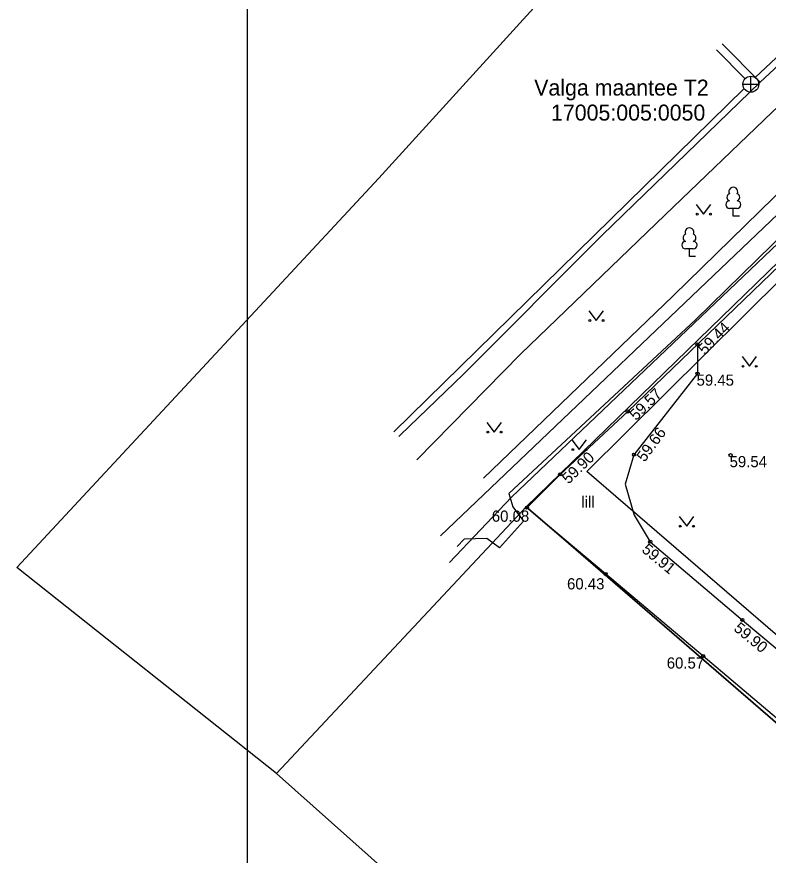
# Model space of a CAD drawing. Extents: x 640740 to 641101, y 6455234 to 6455611.
# Drawn here: x 640739.6 to 640786.7, y 6455296.7 to 6455349.2 of the extents above; entities that cross this region are included whole.
import ezdxf

# ---------------------------------------------------------------- set-up
doc = ezdxf.new("R2010")
doc.units = 0
for name, color, linetype in [('AED', 7, 'Continuous'), ('HALJASTUS', 7, 'Continuous'), ('KKAEV', 7, 'Continuous'), ('KORGUS-EH2000', 7, 'Continuous'), ('KTRASS', 7, 'Continuous'), ('PIIR', 7, 'Continuous'), ('PUU', 7, 'Continuous'), ('SITRASS', 7, 'Continuous'), ('TEE', 7, 'Continuous'), ('TTRASS', 7, 'Continuous'), ('VORMISTUS', 7, 'Continuous'), ('VTRASS', 7, 'Continuous')]:
    doc.layers.add(name, color=color, linetype=linetype)

msp = doc.modelspace()

# ---------------------------------------------------------------- linework, layer by layer
at = {"layer": 'AED'}
msp.add_lwpolyline([(640803.899, 6455291.062), (640790.985, 6455302.106), (640782.607, 6455309.181), (640776.489, 6455314.32), (640771.568, 6455318.469), (640773.652, 6455320.556), (640777.883, 6455324.495), (640786.849, 6455333.113), (640791.646, 6455337.735), (640793.884, 6455339.821), (640798.588, 6455344.366)], dxfattribs=at)
at = {"layer": 'HALJASTUS'}
for p, q in [((640782.171, 6455337.455), (640782.634, 6455336.848)), ((640782.634, 6455336.848), (640783.08, 6455337.455)), ((640775.445, 6455330.796), (640775.909, 6455330.189)), ((640775.909, 6455330.189), (640776.354, 6455330.796)), ((640785.039, 6455327.928), (640785.502, 6455327.322)), ((640785.502, 6455327.322), (640785.948, 6455327.928)), ((640769.06, 6455323.81), (640769.523, 6455323.203)), ((640769.523, 6455323.203), (640769.969, 6455323.81)), ((640774.382, 6455322.715), (640774.846, 6455322.109)), ((640774.846, 6455322.109), (640775.291, 6455322.715)), ((640781.109, 6455317.914), (640781.573, 6455317.308)), ((640781.573, 6455317.308), (640782.018, 6455317.914))]:
    msp.add_line(p, q, dxfattribs=at)
msp.add_lwpolyline([(640782.251, 6455328.694), (640782.254, 6455326.861), (640778.271, 6455321.786), (640777.726, 6455319.942), (640778.285, 6455317.992), (640779.29, 6455316.338), (640785.062, 6455311.432), (640793.119, 6455304.687), (640796.364, 6455301.781), (640801.796, 6455297.232)], dxfattribs=at)
for centre in [(640782.233, 6455336.848), (640783.062, 6455336.848), (640775.508, 6455330.189), (640776.336, 6455330.189), (640785.101, 6455327.322), (640785.93, 6455327.322), (640769.122, 6455323.203), (640769.951, 6455323.203), (640774.445, 6455322.109), (640775.274, 6455322.109), (640781.171, 6455317.308), (640782, 6455317.308)]:
    msp.add_circle(centre, 0.055, dxfattribs=at)
at = {"layer": 'KKAEV'}
for p, q in [((640785.592, 6455344.484), (640785.592, 6455345.484)), ((640785.092, 6455344.984), (640786.092, 6455344.984))]:
    msp.add_line(p, q, dxfattribs=at)
msp.add_circle((640785.592, 6455344.984), 0.5, dxfattribs=at)
at = {"layer": 'KORGUS-EH2000'}
for centre in [(640782.251, 6455328.694), (640782.254, 6455326.861), (640777.883, 6455324.495), (640778.271, 6455321.786), (640784.322, 6455321.757), (640773.652, 6455320.556), (640771.568, 6455318.469), (640779.29, 6455316.338), (640776.489, 6455314.32), (640785.062, 6455311.432), (640782.607, 6455309.181)]:
    msp.add_circle(centre, 0.1, dxfattribs=at)
at = {"layer": 'KTRASS'}
msp.add_line((640783.432, 6455347.138), (640785.228, 6455345.327), dxfattribs=at)
for points in [[(640785.871, 6455345.399), (640797.595, 6455356.411)], [(640763.219, 6455323.21), (640785.166, 6455344.723)]]:
    msp.add_lwpolyline(points, dxfattribs=at)
at = {"layer": 'PIIR'}
msp.add_lwpolyline([(640909.5, 6455428.26), (640876.23, 6455404.98), (640859.66, 6455392.51), (640843.39, 6455381.6), (640832.16, 6455372.68), (640805.4, 6455351.43), (640771.51, 6455318.53), (640755.89, 6455301.83), (640739.61, 6455314.72), (640762.29, 6455339.11), (640777.65, 6455356), (640818.96, 6455391.36), (640904.31, 6455453.02)], dxfattribs=at)
for points in [[(640771.51, 6455318.53), (640805.4, 6455351.43), (640808.51, 6455349.82), (640837.75, 6455334.58), (640804.23, 6455290.27), (640774.16, 6455316.24)], [(640771.51, 6455318.53), (640774.16, 6455316.24), (640804.23, 6455290.27), (640821.71, 6455276.2), (640807.54, 6455255.82), (640755.89, 6455301.83)]]:
    msp.add_lwpolyline(points, close=True, dxfattribs=at)
at = {"layer": 'PUU'}
for p, q in [((640784.734, 6455337.208), (640784.254, 6455337.208)), ((640784.494, 6455336.733), (640784.494, 6455337.208)), ((640784.874, 6455336.733), (640784.494, 6455336.733)), ((640781.987, 6455334.671), (640781.507, 6455334.671)), ((640781.747, 6455334.196), (640781.747, 6455334.671)), ((640782.127, 6455334.196), (640781.747, 6455334.196))]:
    msp.add_line(p, q, dxfattribs=at)
for centre, radius, start, end in [((640784.494, 6455338.253), 0.277, 332.5799, 207.4201), ((640784.324, 6455337.906), 0.233, 109.0217, 253.1415), ((640784.664, 6455337.906), 0.233, 286.8508, 70.9859), ((640784.257, 6455337.445), 0.238, 90.0016, 269.3953), ((640784.731, 6455337.445), 0.238, 270.6047, 89.9984), ((640781.747, 6455335.716), 0.277, 332.5799, 207.4201), ((640781.577, 6455335.369), 0.233, 109.0217, 253.1415), ((640781.917, 6455335.369), 0.233, 286.8508, 70.9859), ((640781.51, 6455334.908), 0.238, 90.0016, 269.3953), ((640781.984, 6455334.908), 0.238, 270.6047, 89.9984)]:
    msp.add_arc(centre, radius, start, end, dxfattribs=at)
at = {"layer": 'SITRASS'}
for points in [[(640809.649, 6455358.213), (640802.89, 6455352.241), (640789.099, 6455338.578), (640766.16, 6455316.697)], [(640766.719, 6455315.04), (640770.598, 6455319.136), (640770.598, 6455319.136), (640789.068, 6455336.722), (640794.835, 6455333.266)]]:
    msp.add_lwpolyline(points, dxfattribs=at)
at = {"layer": 'TEE'}
for points in [[(640801.796, 6455356.963), (640794.572, 6455350.406), (640786.931, 6455343.226), (640780.222, 6455336.809), (640771.158, 6455328.078), (640764.667, 6455321.467)], [(640800.514, 6455351.066), (640795.178, 6455345.835), (640780.729, 6455331.733), (640768.844, 6455320.31)], [(640800.934, 6455348.954), (640796.626, 6455344.399), (640782.134, 6455330.224), (640770.429, 6455319.362), (640770.673, 6455318.53), (640771.357, 6455317.626), (640769.851, 6455315.961), (640769.061, 6455316.534), (640767.627, 6455316.493), (640767.202, 6455316.033)]]:
    msp.add_lwpolyline(points, dxfattribs=at)
at = {"layer": 'TTRASS'}
msp.add_lwpolyline([(640816.107, 6455316.855), (640812.644, 6455312.169), (640817.054, 6455308.91), (640806.152, 6455294.156), (640775.326, 6455320.73), (640797.489, 6455342.703), (640799.462, 6455341.258), (640789.882, 6455329.059), (640811.276, 6455313.288), (640811.908, 6455312.758), (640815.397, 6455317.393)], dxfattribs=at)
at = {"layer": 'VORMISTUS'}
msp.add_lwpolyline([(640854.848, 6455233.773), (640754.068, 6455233.773), (640754.068, 6455374.583), (640854.848, 6455374.583)], close=True, dxfattribs=at)
at = {"layer": 'VTRASS'}
msp.add_line((640783.802, 6455347.509), (640786.177, 6455345.111), dxfattribs=at)
msp.add_lwpolyline([(640805.273, 6455362.263), (640798.661, 6455356.7), (640798.523, 6455356.584), (640786.177, 6455345.111), (640776.272, 6455335.537), (640767.584, 6455326.829), (640763.627, 6455323.001), (640763.55, 6455322.926)], dxfattribs=at)

# ---------------------------------------------------------------- texts
at = {"layer": 'KORGUS-EH2000'}
for s, rotation, p in [('59.44', 45.4792, (640782.712, 6455327.996)), ('59.57', 44.1491, (640778.402, 6455323.882)), ('59.66', 53.7311, (640778.937, 6455321.284)), ('59.90', 44.1705, (640774.172, 6455319.908)), ('59.91', 320.3724, (640778.704, 6455315.751)), ('59.90', 320.4605, (640784.467, 6455310.82))]:
    msp.add_text(s, height=0.7, rotation=rotation, dxfattribs=at).set_placement(p)
for s, p in [('59.45', (640782.193, 6455326.108)), ('59.54', (640784.261, 6455321.004)), ('60.08', (640769.367, 6455317.589)), ('60.43', (640774.079, 6455313.352)), ('60.57', (640780.325, 6455308.395))]:
    msp.add_text(s, height=0.7, dxfattribs=at).set_placement(p)
at = {"layer": 'PIIR'}
for s, p in [('Valga maantee T2', (640772.022, 6455344.274)), ('17005:005:0050', (640773.073, 6455342.708))]:
    msp.add_text(s, height=1, dxfattribs=at).set_placement(p)
at = {"layer": 'TEE'}
msp.add_text('lill', height=0.7, dxfattribs=at).set_placement((640774.981, 6455318.474))

doc.saveas('drawing.dxf')
